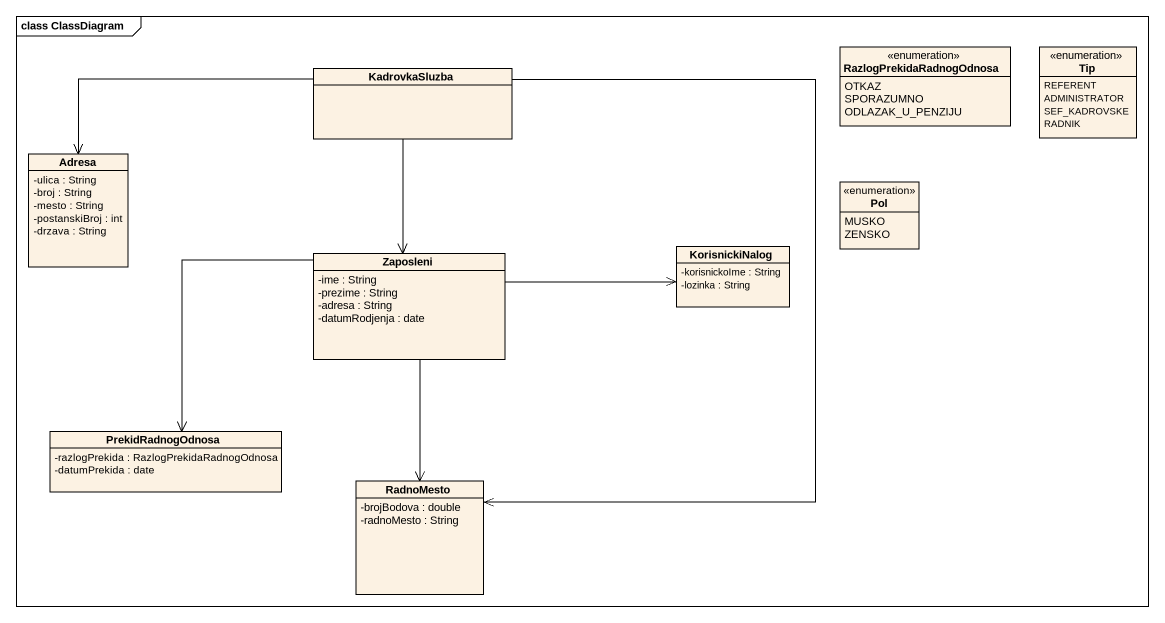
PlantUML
@startuml
mainframe class ClassDiagram
hide circle
hide empty members
skinparam classAttributeIconSize 0
class KadrovkaSluzba
enum RazlogPrekidaRadnogOdnosa {
  OTKAZ
  SPORAZUMNO
  ODLAZAK_U_PENZIJU
}
enum Tip {
  REFERENT
  ADMINISTRATOR
  SEF_KADROVSKE
  RADNIK
}
class Adresa {
  -ulica : String
  -broj : String
  -mesto : String
  -postanskiBroj : int
  -drzava : String
}
enum Pol {
  MUSKO
  ZENSKO
}
class Zaposleni {
  -ime : String
  -prezime : String
  -adresa : String
  -datumRodjenja : date
}
class KorisnickiNalog {
  -korisnickoIme : String
  -lozinka : String
}
class PrekidRadnogOdnosa {
  -razlogPrekida : RazlogPrekidaRadnogOdnosa
  -datumPrekida : date
}
class RadnoMesto {
  -brojBodova : double
  -radnoMesto : String
}
KadrovkaSluzba -left-> Adresa
KadrovkaSluzba --> Zaposleni
KadrovkaSluzba --> RadnoMesto
Zaposleni -right-> KorisnickiNalog
Zaposleni --> PrekidRadnogOdnosa
Zaposleni --> RadnoMesto
@enduml
